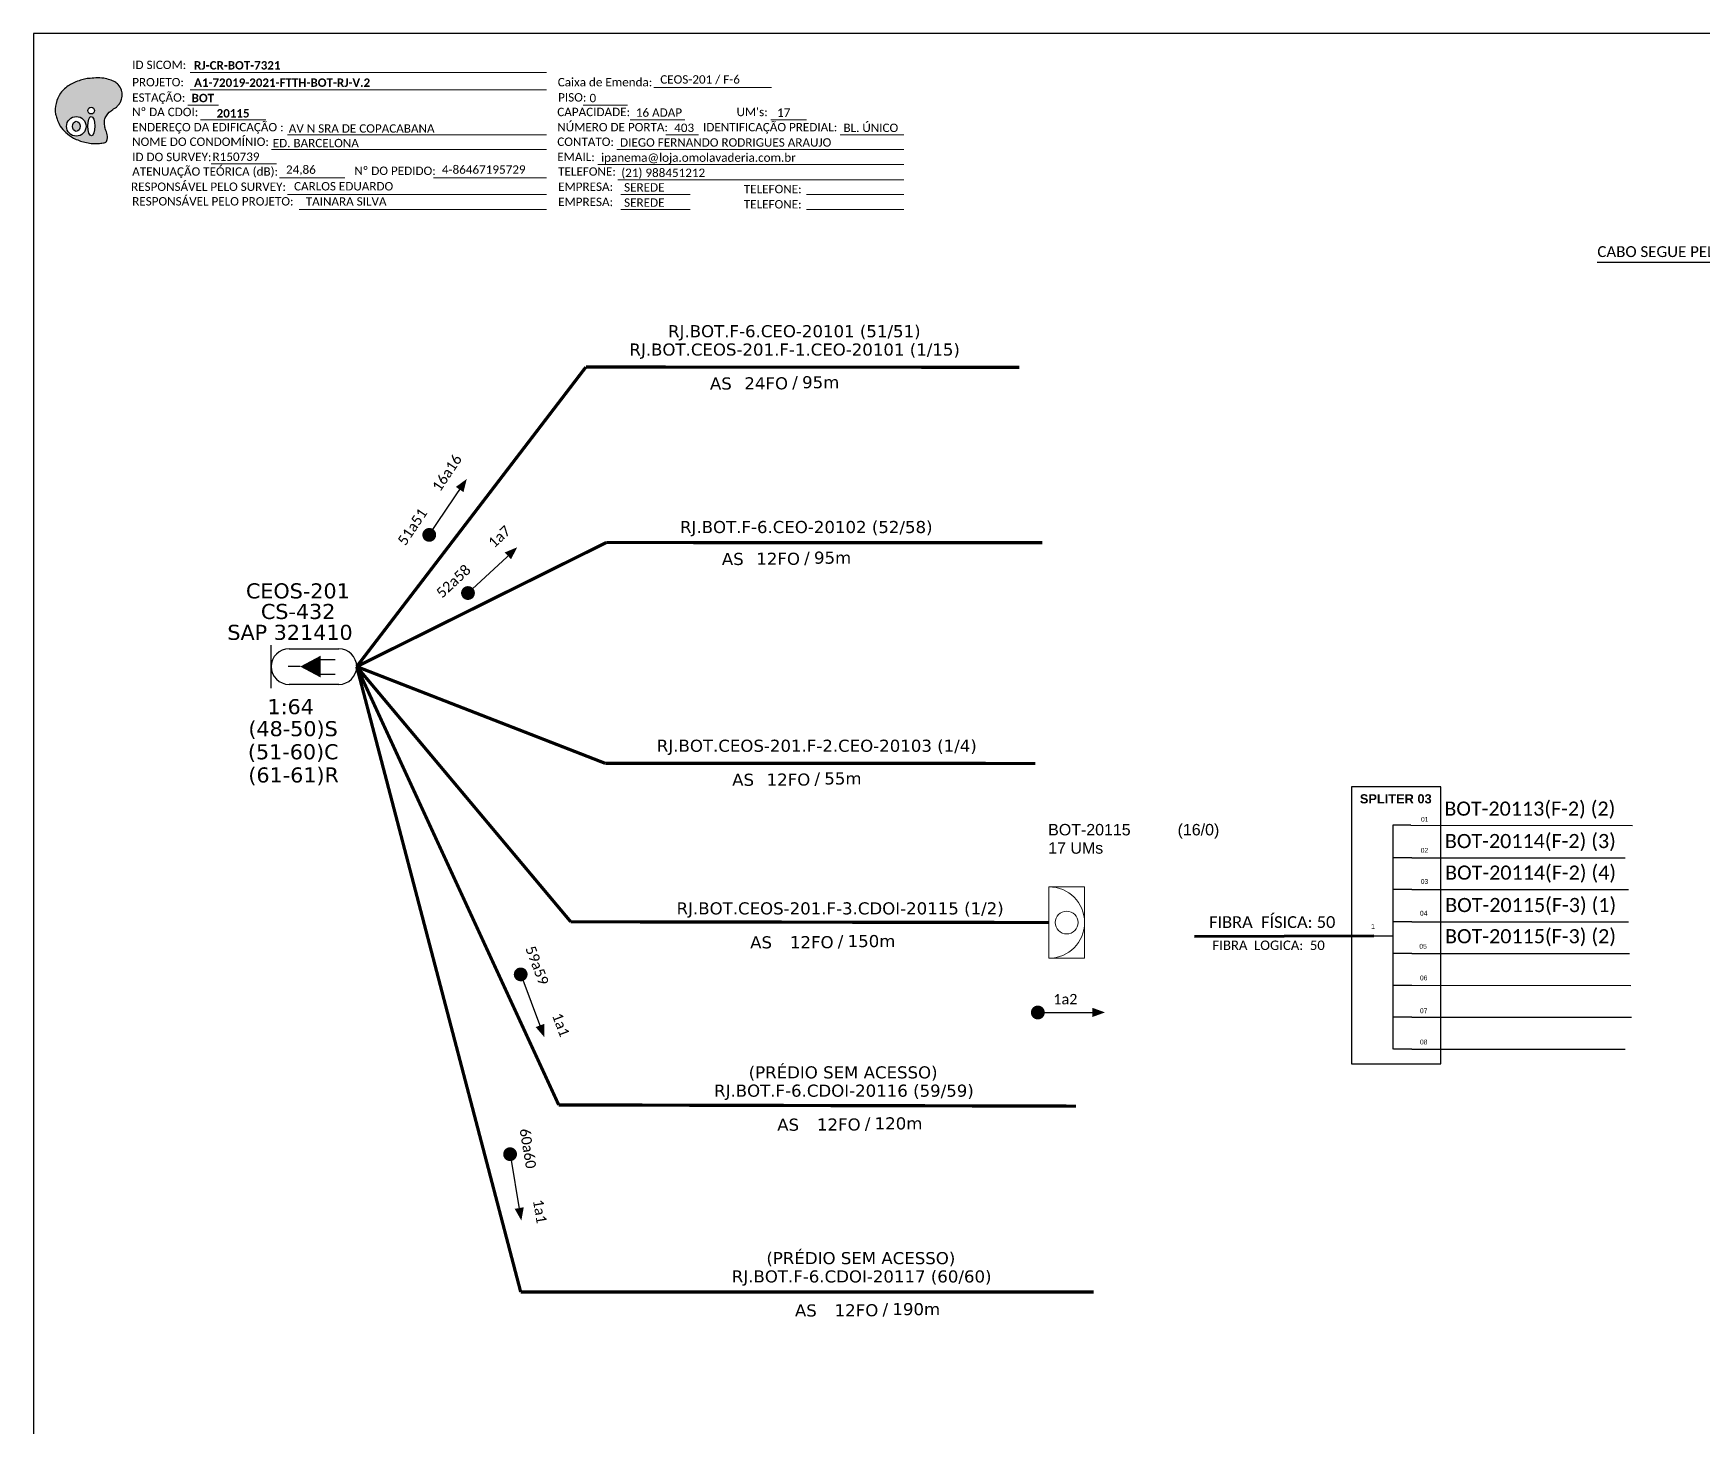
# Model space of a CAD drawing. Extents: x -89 to 749, y 705 to 1299.
# Drawn here: x -89.3 to 266.6, y 1002 to 1299 of the extents above; entities that cross this region are included whole.
import ezdxf
from ezdxf.enums import TextEntityAlignment as Align

# ---------------------------------------------------------------- set-up
doc = ezdxf.new("R2010")
doc.units = 0
for name, color, linetype, lineweight in [("20.0-LEGENDA DOS CDO'S", 1, 'Continuous', 0), ('20.1-CDO_INTERIOR', 1, 'Continuous', 0), ('40.1-ETIQUETAS', 1, 'Continuous', 20)]:
    doc.layers.add(name, color=color, linetype=linetype, lineweight=lineweight)
for name, color, linetype in [('20.4-CEOS', 1, 'Continuous'), ('CAP a instalar', 1, 'Continuous'), ('SETA', 7, 'Continuous'), ('texto', 255, 'Continuous'), ('UNIFILAR', 7, 'Continuous')]:
    doc.layers.add(name, color=color, linetype=linetype)
doc.styles.add('ARIAL', font='arial.ttf')
doc.styles.add('siredit', font='verdana.ttf')
doc.styles.get("Standard").update_dxf_attribs({"font": 'arial.ttf'})
doc.styles.add('WMF-Calibri0', font='calibri.ttf')
doc.styles.add('WMF-Calibri1', font='calibrib.ttf')
doc.linetypes.add('FENCELINE1', pattern='A,0.25,-0.1,[133,ltypeshp.shx,S=0.1,R=0,X=-0.1,Y=0],-0.1,1', length=1.45)
doc.dimstyles.get("Standard").update_dxf_attribs({"dimtxt": 0.18, "dimasz": 0.18, "dimexe": 0.18, "dimexo": 0.0625, "dimgap": 0.09, "dimtad": 0, "dimtih": 1, "dimtoh": 1, "dimdec": 4, "dimzin": 0, "dimdsep": 46, "dimtxsty": 'Standard', "dimcen": 0.09, "dimadec": 0, "dimazin": 0, "dimtfac": 1, "dimtdec": 4, "dimtofl": 0, "dimtmove": 0, "dimatfit": 3, "dimfxl": 1, "dimtolj": 1, "dimtzin": 0, "dimarcsym": 0})

# ---------------------------------------------------------------- blocks, each defined once
blk = doc.blocks.new('OI')
h = blk.add_hatch(color=40)
edge = h.paths.add_edge_path()
edge.add_spline(control_points=[(4.35, -0.67), (3.92, -0.99), (3.26, -1.5), (2.81, -2.59), (2.9, -3.5), (3.06, -4.27), (3.31, -4.85), (3.37, -5.39), (3.4, -5.88), (3.2, -6.4), (2.54, -6.61), (1.65, -6.63), (0.55, -6.67), (-0.56, -6.42), (-1.61, -6.14), (-2.77, -5.61), (-3.92, -4.77), (-4.89, -3.7), (-5.34, -2.65), (-5.6, -1.94), (-5.85, -0.96), (-5.71, 0.47), (-5.1, 2.02), (-4.14, 3.02), (-3.3, 3.61), (-2.37, 4.16), (-1.36, 4.44), (-0.56, 4.7), (0.79, 4.85), (2.24, 4.97), (3.79, 4.57), (4.67, 4.21), (5.44, 3.65), (5.76, 2.99), (6.03, 2.21), (6.01, 1.46), (5.72, 0.64), (5.31, 0.08), (4.88, -0.38), (4.51, -0.55), (4.35, -0.67)], knot_values=[0, 0, 0, 0, 1.60434, 2.417191, 3.427595, 4.282808, 4.776746, 5.304182, 5.888771, 6.258406, 6.858137, 7.79129, 8.986195, 10.124242, 11.187857, 12.242908, 13.953784, 15.414161, 16.515391, 17.349188, 17.675853, 19.552021, 21.515531, 22.568638, 23.63245, 24.621084, 25.782718, 26.745347, 27.142653, 29.870543, 31.004649, 31.921532, 32.709589, 33.801391, 34.042471, 35.192333, 35.971461, 36.628871, 37.254359, 37.836911, 37.836911, 37.836911, 37.836911], degree=3, periodic=0)
h.paths.add_polyline_path([(1.13, -0.87, -1), (-0.04, -0.87, -1)], flags=16)
edge = h.paths.add_edge_path(flags=16)
edge.add_ellipse((0.56, -3.59), major_axis=(-0.02, 1.71), ratio=0.361305, start_angle=0, end_angle=360)
h.paths.add_polyline_path([(-0.36, -3.62, -1), (-3.8, -3.62, -1)], flags=16)
edge = h.paths.add_edge_path(flags=0)
edge.add_ellipse((-2.08, -3.62), major_axis=(0, 0.885), ratio=0.758294, start_angle=0, end_angle=360)
at = {"color": 40}
for centre, radius in [((-2.08, -3.62), 1.72), ((0.54, -0.87), 0.587)]:
    blk.add_circle(centre, radius, dxfattribs=at)
blk.add_ellipse((-2.08, -3.62), major_axis=(0, 0.885), ratio=0.758294, start_param=-3.141592653589792, end_param=3.141592653589792, dxfattribs=at)
blk.add_ellipse((0.56, -3.59), major_axis=(-0.02, 1.71), ratio=0.361305, dxfattribs=at)
at = {"color": 40, "start_tangent": (-0.800898, -0.598801), "end_tangent": (-0.800898, -0.598801)}
blk.add_spline([(4.35, -0.67), (3.2, -1.78), (2.9, -2.54), (2.92, -3.55), (3.12, -4.38), (3.28, -4.85), (3.37, -5.37), (3.35, -5.95), (3.2, -6.29), (2.66, -6.55), (1.73, -6.63), (0.54, -6.62), (-0.58, -6.41), (-1.6, -6.11), (-2.56, -5.67), (-3.95, -4.67), (-4.89, -3.56), (-5.37, -2.56), (-5.64, -1.78), (-5.72, -1.46), (-5.63, 0.42), (-4.84, 2.22), (-4.13, 2.99), (-3.27, 3.62), (-2.4, 4.09), (-1.3, 4.47), (-0.37, 4.72), (0.02, 4.77), (2.75, 4.8), (3.85, 4.53), (4.69, 4.16), (5.31, 3.68), (5.85, 2.73), (5.93, 2.5), (5.94, 1.35), (5.67, 0.62), (5.29, 0.08), (4.84, -0.36), (4.35, -0.67)], degree=3, dxfattribs=at)
blk = doc.blocks.new('ETIQUETA_RS5F')
at = {"layer": '40.1-ETIQUETAS', "color": 0, "style": 'siredit'}
blk.add_text('/', height=1.5, dxfattribs=at).set_placement((1.58, -1.95), align=Align.MIDDLE_RIGHT)
for tag, p in [('ETIQUETA_R_PRIMARIA', (1.21, 4.1)), ('ETIQUETA_R_SECUNDARIA', (1.21, 2.1)), ('F_ATIVAS/F_MORTAS', (1.14, -4.24))]:
    blk.add_attdef(tag, text='', height=1.5, dxfattribs=at).set_placement(p, align=Align.MIDDLE_CENTER)
for tag, p in [('TIPO_CABO', (-6.58, -2.12)), ('CAP_CABO', (0.4, -2.09))]:
    blk.add_attdef(tag, text='', height=1.5, dxfattribs=at).set_placement(p, align=Align.MIDDLE_RIGHT)
blk.add_attdef('METROS', text='', height=1.5, dxfattribs=at).set_placement((2.14, -1.95), align=Align.MIDDLE_LEFT)
for tag, p in [('FUSÃO_1', (0.85, -8.39)), ('FUSÃO_2', (0.85, -10.6)), ('FUSÃO_3', (0.85, -12.93)), ('FUSÃO_4', (0.85, -15.14)), ('FUSÃO_5', (0.85, -17.16))]:
    blk.add_attdef(tag, text='', height=1.5, dxfattribs=at).set_placement(p, align=Align.CENTER)
blk = doc.blocks.new('CDOI_INT')
at = {"layer": '20.1-CDO_INTERIOR', "color": 0, "lineweight": 18}
blk.add_lwpolyline([(4.25, -4.25), (4.25, 4.25), (0, 4.25), (0, -4.25)], close=True, dxfattribs=at)
blk.add_circle((2.12, 0), 1.36, dxfattribs=at)
blk.add_arc((0, 0), 4.25, 270, 90, dxfattribs=at)
at = {"layer": "20.0-LEGENDA DOS CDO'S", "color": 0, "style": 'ARIAL'}
for tag, p in [('CDO_N', (-0.08, 10.38)), ('SPLITER_1', (21.18, 10.38)), ('SPLITER_2', (21.19, 8.68)), ('SURVEY', (-0.08, 8.2)), ('SAP', (-0.08, 6.23)), ('1:XX', (5.94, -2.22)), ('UMS', (5.94, -4.24))]:
    blk.add_attdef(tag, p, '', height=1.36, dxfattribs=at)
blk.add_attdef('FIBRAS_UTILIZADAS', text='', height=1.36, dxfattribs=at).set_placement((15.34, 10.38), align=Align.CENTER)

msp = doc.modelspace()

# ---------------------------------------------------------------- linework, layer by layer
msp.add_lwpolyline([(-89.32, 705.02), (749.25, 705.02), (749.25, 1299.02), (-89.32, 1299.02), (-89.32, 705.02)])
at = {"color": 7, "lineweight": 0}
for points in [[(-55.85, 1290.67), (20.13, 1290.67)], [(-55.85, 1286.98), (20.13, 1286.98)], [(42.97, 1287.47), (68.1, 1287.47)], [(-56.36, 1283.7), (-49.81, 1283.7)], [(27.92, 1283.75), (37.41, 1283.75)], [(-53.7, 1280.63), (-39.76, 1280.63)], [(37.97, 1280.63), (49.59, 1280.63)], [(67.91, 1280.63), (75.58, 1280.63)], [(-35.13, 1277.4), (20.13, 1277.4)], [(45.56, 1277.4), (52.5, 1277.4)], [(82.73, 1277.4), (96.29, 1277.4)], [(-51.38, 1271.22), (-37.44, 1271.22)], [(-38.54, 1274.28), (20.13, 1274.28)], [(31.05, 1271.05), (96.32, 1271.05)], [(35.09, 1274.28), (96.32, 1274.28)], [(-36.84, 1268.25), (-22.9, 1268.25)], [(-4.01, 1268.26), (20.14, 1268.26)], [(35.33, 1267.81), (96.32, 1267.81)], [(-35.13, 1264.7), (20.13, 1264.7)], [(35.94, 1264.7), (50.74, 1264.7)], [(75.55, 1264.7), (96.32, 1264.7)], [(-32.64, 1261.46), (20.13, 1261.46)], [(35.94, 1261.46), (50.74, 1261.46)], [(75.55, 1261.46), (96.32, 1261.46)]]:
    msp.add_lwpolyline(points, dxfattribs=at)
at = {"const_width": 1.47}
for points in [[(-5.31, 1191.5, 1), (-4.49, 1192.73, 1)], [(-5.31, 1191.5, 1), (-4.49, 1192.73, 1)], [(2.82, 1179.22, 1), (3.9, 1180.22, 1)], [(2.82, 1179.22, 1), (3.9, 1180.22, 1)], [(14.34, 1099.11, 1), (14.86, 1097.74, 1)], [(14.34, 1099.11, 1), (14.86, 1097.74, 1)]]:
    msp.add_lwpolyline(points, format="xyb", close=True, dxfattribs=at)
at = {"color": 7}
msp.add_lwpolyline([(191.79, 1079.38), (210.8, 1079.38), (210.8, 1138.4), (191.79, 1138.4)], close=True, dxfattribs=at)
msp.add_lwpolyline([(124.14, 1090.3, 1.47, 1.47, 1), (125.62, 1090.3, 1.47, 1.47, 1)], format="xyseb", close=True)
at = {"color": 255, "const_width": 1.47}
msp.add_lwpolyline([(12.22, 1060.82, 1), (12.46, 1059.37, 1)], format="xyb", close=True, dxfattribs=at)
msp.add_lwpolyline([(12.22, 1060.82, 1), (12.46, 1059.37, 1)], format="xyb", close=True, dxfattribs=at)
at = {"layer": '20.4-CEOS', "color": 5}
for p, q in [((-34.8, 1167.83), (-24.16, 1167.83)), ((-24.16, 1160.25), (-34.8, 1160.25))]:
    msp.add_line(p, q, dxfattribs=at)
for points in [[(-38.6, 1159.47), (-38.6, 1168.61)], [(-32.42, 1164.04), (-34.98, 1164.04)], [(-28.22, 1165.55), (-24.99, 1165.55)], [(-28.22, 1162.39), (-24.99, 1162.39)]]:
    msp.add_lwpolyline(points, dxfattribs=at)
msp.add_lwpolyline([(-32.42, 1164.04, 0, 4.68, 0), (-28.03, 1164.04, 4.68, 4.68, 0)], format="xyseb", dxfattribs=at)
for centre, start, end in [((-34.8, 1164.04), 90, 270), ((-24.16, 1164.04), 270, 90)]:
    msp.add_arc(centre, 3.79, start, end, dxfattribs=at)
at = {"layer": 'CAP a instalar', "color": 7, "linetype": 'FENCELINE1', "ltscale": 7, "const_width": 0.687}
for points in [[(28.5, 1227.89), (-20.37, 1164.04)], [(28.5, 1227.89), (120.94, 1227.85)], [(-20.37, 1164.04), (32.86, 1190.49)], [(32.86, 1190.49), (125.86, 1190.45)]]:
    msp.add_lwpolyline(points, dxfattribs=at)
at = {"layer": 'CAP a instalar', "color": 255, "linetype": 'FENCELINE1', "ltscale": 7, "const_width": 0.687}
for points in [[(-20.37, 1164.04), (14.6, 1030.74)], [(-20.37, 1164.04), (22.71, 1070.6)], [(-20.37, 1164.04), (32.62, 1143.42)], [(32.62, 1143.42), (124.37, 1143.39)], [(22.71, 1070.6), (133.01, 1070.34)], [(136.79, 1030.74), (14.6, 1030.74)]]:
    msp.add_lwpolyline(points, dxfattribs=at)
at = {"layer": 'CAP a instalar', "color": 1, "linetype": 'FENCELINE1', "ltscale": 7, "const_width": 0.687}
for points in [[(-20.37, 1164.04), (25.27, 1109.64)], [(25.27, 1109.64), (127.24, 1109.48)]]:
    msp.add_lwpolyline(points, dxfattribs=at)
at = {"layer": 'SETA'}
for points in [[(-4.9, 1192.12), (2.17, 1202.62)], [(-4.9, 1192.12), (2.17, 1202.62)], [(3.36, 1179.72), (12.64, 1188.32)], [(3.36, 1179.72), (12.64, 1188.32)], [(14.6, 1098.42), (19.05, 1086.58)], [(14.6, 1098.42), (19.05, 1086.58)], [(124.88, 1090.3), (137.54, 1090.3)]]:
    msp.add_lwpolyline(points, dxfattribs=at)
at = {"layer": 'SETA', "color": 255}
msp.add_lwpolyline([(12.34, 1060.1), (14.44, 1047.61)], dxfattribs=at)
msp.add_lwpolyline([(12.34, 1060.1), (14.44, 1047.61)], dxfattribs=at)
at = {"layer": 'SETA'}
for points in [[(0.77, 1202.34), (3.09, 1204.03), (2.4, 1201.24)], [(0.77, 1202.34), (3.09, 1204.03), (2.4, 1201.24)], [(11.21, 1188.37), (13.86, 1189.48), (12.55, 1186.93)], [(11.21, 1188.37), (13.86, 1189.48), (12.55, 1186.93)], [(136.52, 1091.3), (139.22, 1090.32), (136.52, 1089.34)], [(19.63, 1087.88), (19.67, 1085.01), (17.8, 1087.19)], [(19.63, 1087.88), (19.67, 1085.01), (17.8, 1087.19)]]:
    msp.add_solid(points, dxfattribs=at)
at = {"layer": 'SETA', "color": 255}
msp.add_solid([(15.26, 1048.78), (14.74, 1045.96), (13.32, 1048.45)], dxfattribs=at)
msp.add_solid([(15.26, 1048.78), (14.74, 1045.96), (13.32, 1048.45)], dxfattribs=at)
at = {"layer": 'UNIFILAR', "color": 7, "linetype": 'Continuous'}
for p, q in [((200.56, 1130.22), (200.56, 1082.45)), ((204.43, 1130.22), (200.56, 1130.22)), ((204.62, 1123.3), (200.76, 1123.3)), ((204.62, 1116.49), (200.76, 1116.49)), ((204.62, 1109.65), (200.76, 1109.65)), ((196.55, 1106.65), (200.54, 1106.65)), ((204.62, 1102.87), (200.76, 1102.87)), ((204.62, 1096.09), (200.76, 1096.09)), ((204.62, 1089.28), (200.76, 1089.28)), ((204.62, 1082.49), (200.76, 1082.49))]:
    msp.add_line(p, q, dxfattribs=at)
at = {"layer": 'UNIFILAR', "color": 10, "linetype": 'Continuous'}
for p, q in [((204.43, 1130.22), (251.69, 1130.2)), ((204.62, 1123.3), (250.13, 1123.29)), ((204.62, 1116.51), (250.82, 1116.49)), ((204.62, 1109.66), (250.82, 1109.65)), ((204.62, 1102.88), (251.05, 1102.87)), ((204.62, 1096.1), (251.31, 1096.09)), ((204.62, 1089.29), (251.49, 1089.28)), ((204.62, 1082.49), (250.13, 1082.47))]:
    msp.add_line(p, q, dxfattribs=at)
at = {"layer": 'UNIFILAR', "color": 1, "linetype": 'Continuous', "lineweight": 60}
msp.add_line((196.55, 1106.65), (158.28, 1106.52), dxfattribs=at)

# ---------------------------------------------------------------- block references
at = {"color": 7, "xscale": 1.213923925163967, "yscale": 1.213923925163967, "zscale": 1.213923925163967, "rotation": 0.1532896023949059}
msp.add_blockref('OI', (-77.65, 1283.61), dxfattribs=at)
at = {"layer": '40.1-ETIQUETAS', "color": 7}
ref = msp.add_blockref('ETIQUETA_RS5F', (70.98, 1228.02), dxfattribs=dict(at, xscale=1.717588824601055, yscale=1.717588824601055, zscale=1.717588824601055))
ref.add_attrib('ETIQUETA_R_PRIMARIA', 'RJ.BOT.F-6.CEO-20101 (51/51)', dxfattribs={"color": 0, "height": 2.5764, "style": 'siredit'}).set_placement((72.95, 1235.54), align=Align.MIDDLE_CENTER)
ref.add_attrib('ETIQUETA_R_SECUNDARIA', 'RJ.BOT.CEOS-201.F-1.CEO-20101 (1/15)', dxfattribs={"color": 0, "height": 2.5764, "style": 'siredit'}).set_placement((73.02, 1231.63), align=Align.MIDDLE_CENTER)
ref.add_attrib('TIPO_CABO', 'AS', dxfattribs={"color": 0, "height": 2.576, "style": 'siredit'}).set_placement((59.62, 1224.39), align=Align.MIDDLE_RIGHT)
ref.add_attrib('CAP_CABO', '24FO', dxfattribs={"color": 0, "height": 2.576, "style": 'siredit'}).set_placement((71.61, 1224.43), align=Align.MIDDLE_RIGHT)
ref.add_attrib('METROS', '95m', dxfattribs={"color": 0, "height": 2.576, "style": 'siredit'}).set_placement((74.61, 1224.66), align=Align.MIDDLE_LEFT)
ref = msp.add_blockref('ETIQUETA_RS5F', (73.53, 1190.62), dxfattribs=dict(at, xscale=1.717588824601055, yscale=1.717588824601055, zscale=1.717588824601055))
ref.add_attrib('ETIQUETA_R_PRIMARIA', 'RJ.BOT.F-6.CEO-20102 (52/58)', dxfattribs={"color": 0, "height": 2.5764, "style": 'siredit'}).set_placement((75.5, 1193.8), align=Align.MIDDLE_CENTER)
ref.add_attrib('TIPO_CABO', 'AS', dxfattribs={"color": 0, "height": 2.576, "style": 'siredit'}).set_placement((62.16, 1186.99), align=Align.MIDDLE_RIGHT)
ref.add_attrib('CAP_CABO', '12FO', dxfattribs={"color": 0, "height": 2.576, "style": 'siredit'}).set_placement((74.16, 1187.03), align=Align.MIDDLE_RIGHT)
ref.add_attrib('METROS', '95m', dxfattribs={"color": 0, "height": 2.576, "style": 'siredit'}).set_placement((77.15, 1187.26), align=Align.MIDDLE_LEFT)
at = {"layer": '40.1-ETIQUETAS', "color": 1}
ref = msp.add_blockref('CDOI_INT', (127.24, 1109.48), dxfattribs=dict(at, xscale=1.789767997631595, yscale=1.789767997631595, zscale=1.789767997631595))
ref.add_attrib('CDO_N', 'BOT-20115', (127.09, 1128.06), dxfattribs={"layer": "20.0-LEGENDA DOS CDO'S", "color": 0, "height": 2.435, "style": 'ARIAL'})
ref.add_attrib('FIBRAS_UTILIZADAS', '(16/0)', (154.69, 1128.06), dxfattribs={"layer": "20.0-LEGENDA DOS CDO'S", "color": 0, "height": 2.435, "style": 'ARIAL'})
ref.add_attrib('SURVEY', '17 UMs', (127.1, 1124.15), dxfattribs={"layer": "20.0-LEGENDA DOS CDO'S", "color": 0, "height": 2.435, "style": 'ARIAL'})
ref = msp.add_blockref('ETIQUETA_RS5F', (80.69, 1108.89), dxfattribs=dict(at, xscale=1.71758881537638, yscale=1.71758881537638, zscale=1.71758881537638))
ref.add_attrib('ETIQUETA_R_SECUNDARIA', 'RJ.BOT.CEOS-201.F-3.CDOI-20115 (1/2)', dxfattribs={"color": 0, "height": 2.5764, "style": 'siredit'}).set_placement((82.72, 1112.5), align=Align.MIDDLE_CENTER)
ref.add_attrib('TIPO_CABO', 'AS ', dxfattribs={"color": 0, "height": 2.576, "style": 'siredit'}).set_placement((69.32, 1105.26), align=Align.MIDDLE_RIGHT)
ref.add_attrib('CAP_CABO', '12FO', dxfattribs={"color": 0, "height": 2.576, "style": 'siredit'}).set_placement((81.32, 1105.29), align=Align.MIDDLE_RIGHT)
ref.add_attrib('METROS', '150m', dxfattribs={"color": 0, "height": 2.576, "style": 'siredit'}).set_placement((84.32, 1105.53), align=Align.MIDDLE_LEFT)
at = {"layer": '40.1-ETIQUETAS', "color": 255}
ref = msp.add_blockref('ETIQUETA_RS5F', (86.46, 1070.02), dxfattribs=dict(at, xscale=1.71758881537638, yscale=1.71758881537638, zscale=1.71758881537638))
ref.add_attrib('ETIQUETA_R_PRIMARIA', '(PRÉDIO SEM ACESSO)', dxfattribs={"color": 0, "height": 2.5764, "style": 'siredit'}).set_placement((83.36, 1077.54), align=Align.MIDDLE_CENTER)
ref.add_attrib('ETIQUETA_R_SECUNDARIA', 'RJ.BOT.F-6.CDOI-20116 (59/59)', dxfattribs={"color": 0, "height": 2.5764, "style": 'siredit'}).set_placement((83.53, 1073.64), align=Align.MIDDLE_CENTER)
ref.add_attrib('TIPO_CABO', 'AS ', dxfattribs={"color": 0, "height": 2.576, "style": 'siredit'}).set_placement((75.09, 1066.39), align=Align.MIDDLE_RIGHT)
ref.add_attrib('CAP_CABO', '12FO', dxfattribs={"color": 0, "height": 2.576, "style": 'siredit'}).set_placement((87.09, 1066.43), align=Align.MIDDLE_RIGHT)
ref.add_attrib('METROS', '120m', dxfattribs={"color": 0, "height": 2.576, "style": 'siredit'}).set_placement((90.08, 1066.67), align=Align.MIDDLE_LEFT)
ref = msp.add_blockref('ETIQUETA_RS5F', (90.23, 1030.42), dxfattribs=dict(at, xscale=1.71758881537638, yscale=1.71758881537638, zscale=1.71758881537638))
ref.add_attrib('ETIQUETA_R_PRIMARIA', '(PRÉDIO SEM ACESSO)', dxfattribs={"color": 0, "height": 2.5764, "style": 'siredit'}).set_placement((87.14, 1037.94), align=Align.MIDDLE_CENTER)
ref.add_attrib('ETIQUETA_R_SECUNDARIA', 'RJ.BOT.F-6.CDOI-20117 (60/60)', dxfattribs={"color": 0, "height": 2.5764, "style": 'siredit'}).set_placement((87.31, 1034.04), align=Align.MIDDLE_CENTER)
ref.add_attrib('TIPO_CABO', 'AS ', dxfattribs={"color": 0, "height": 2.576, "style": 'siredit'}).set_placement((78.87, 1026.79), align=Align.MIDDLE_RIGHT)
ref.add_attrib('CAP_CABO', '12FO', dxfattribs={"color": 0, "height": 2.576, "style": 'siredit'}).set_placement((90.86, 1026.83), align=Align.MIDDLE_RIGHT)
ref.add_attrib('METROS', '190m', dxfattribs={"color": 0, "height": 2.576, "style": 'siredit'}).set_placement((93.86, 1027.07), align=Align.MIDDLE_LEFT)
at = {"layer": 'CAP a instalar', "color": 255, "linetype": 'FENCELINE1', "ltscale": 7}
ref = msp.add_blockref('ETIQUETA_RS5F', (75.72, 1143.55), dxfattribs=dict(at, xscale=1.717588824601055, yscale=1.717588824601055, zscale=1.717588824601055))
ref.add_attrib('ETIQUETA_R_SECUNDARIA', 'RJ.BOT.CEOS-201.F-2.CEO-20103 (1/4)', dxfattribs={"layer": '40.1-ETIQUETAS', "color": 0, "height": 2.5764, "style": 'siredit'}).set_placement((77.75, 1147.17), align=Align.MIDDLE_CENTER)
ref.add_attrib('TIPO_CABO', 'AS', dxfattribs={"layer": '40.1-ETIQUETAS', "color": 0, "height": 2.576, "style": 'siredit'}).set_placement((64.36, 1139.92), align=Align.MIDDLE_RIGHT)
ref.add_attrib('CAP_CABO', '12FO', dxfattribs={"layer": '40.1-ETIQUETAS', "color": 0, "height": 2.576, "style": 'siredit'}).set_placement((76.35, 1139.96), align=Align.MIDDLE_RIGHT)
ref.add_attrib('METROS', '55m', dxfattribs={"layer": '40.1-ETIQUETAS', "color": 0, "height": 2.576, "style": 'siredit'}).set_placement((79.35, 1140.2), align=Align.MIDDLE_LEFT)

# ---------------------------------------------------------------- texts
at = {"color": 7, "lineweight": 0, "style": 'WMF-Calibri0'}
for s, height, p in [('ID SICOM:', 1.793, (-68.25, 1291.42)), ('PROJETO:', 1.793, (-68.25, 1287.73)), ('Caixa de Emenda:', 1.7927, (22.51, 1287.73)), ('ESTAÇÃO:', 1.793, (-68.25, 1284.45)), ('PISO:', 1.793, (22.58, 1284.49)), ('Nº DA CDOI:', 1.7927, (-68.25, 1281.38)), ('CAPACIDADE:', 1.7927, (22.4, 1281.38)), ("UM's:", 1.793, (60.64, 1281.38)), ('ENDEREÇO DA EDIFICAÇÃO :', 1.7927, (-68.25, 1278.14)), ('NÚMERO DE PORTA:', 1.7927, (22.4, 1278.14)), ('IDENTIFICAÇÃO PREDIAL:', 1.7927, (53.48, 1278.14)), ('NOME DO CONDOMÍNIO:', 1.7927, (-68.25, 1275.03)), ('CONTATO:', 1.793, (22.4, 1275.03)), ('ATENUAÇÃO TEÓRICA (dB):', 1.7927, (-68.25, 1268.68)), ('ID DO SURVEY:', 1.7927, (-68.25, 1271.79)), ('EMAIL:', 1.793, (22.4, 1271.79)), ('RESPONSÁVEL PELO SURVEY:', 1.7927, (-68.49, 1265.44)), ('Nº DO PEDIDO:', 1.7927, (-20.88, 1268.84)), ('TELEFONE:', 1.793, (22.58, 1268.68)), ('EMPRESA:', 1.793, (22.58, 1265.44)), ('RESPONSÁVEL PELO PROJETO:', 1.7927, (-68.25, 1262.33)), ('EMPRESA:', 1.793, (22.58, 1262.21)), ('TELEFONE:', 1.793, (62.19, 1264.94)), ('TELEFONE:', 1.793, (62.19, 1261.7))]:
    msp.add_text(s, height=height, dxfattribs=at).set_placement(p)
at = {"color": 7}
for s, height, style, p in [('RJ-CR-BOT-7321', 1.7927, 'WMF-Calibri1', (-55.05, 1291.32)), ('A1-72019-2021-FTTH-BOT-RJ-V.2', 1.7927, 'WMF-Calibri1', (-55.05, 1287.63)), ('CEOS-201 / F-6', 1.7927, 'WMF-Calibri0', (44.36, 1288.31)), ('BOT', 1.793, 'WMF-Calibri1', (-55.57, 1284.35)), ('0', 1.79, 'WMF-Calibri0', (29.28, 1284.34)), ('16 ADAP', 1.793, 'WMF-Calibri0', (39.15, 1281.25)), ('17', 1.793, 'WMF-Calibri0', (69.27, 1281.23)), ('AV N SRA DE COPACABANA', 1.7927, 'WMF-Calibri0', (-34.86, 1277.86)), ('403', 1.793, 'WMF-Calibri0', (47.34, 1278)), ('BL. ÚNICO', 1.793, 'WMF-Calibri0', (83.43, 1278)), ('ED. BARCELONA', 1.7927, 'WMF-Calibri0', (-38.28, 1274.74)), ('DIEGO FERNANDO RODRIGUES ARAUJO', 1.7927, 'WMF-Calibri0', (35.79, 1274.88)), ('R150739', 1.793, 'WMF-Calibri0', (-51.11, 1271.83)), ('24,86', 1.793, 'WMF-Calibri0', (-35.45, 1269.09)), ('4-86467195729', 1.7927, 'WMF-Calibri0', (-2.2, 1269.1)), ('ipanema@loja.omolavaderia.com.br', 1.7927, 'WMF-Calibri0', (31.75, 1271.65)), ('CARLOS EDUARDO', 1.7927, 'WMF-Calibri0', (-33.73, 1265.54)), ('(21) 988451212', 1.7927, 'WMF-Calibri0', (36.04, 1268.41)), ('TAINARA SILVA', 1.7927, 'WMF-Calibri0', (-31.24, 1262.3)), ('SEREDE', 1.793, 'WMF-Calibri0', (36.65, 1265.3)), ('SEREDE', 1.793, 'WMF-Calibri0', (36.65, 1262.06))]:
    msp.add_text(s, height=height, dxfattribs=dict(at, style=style)).set_placement(p)
at = {"color": 7, "style": 'WMF-Calibri1'}
msp.add_text('20115', height=1.793, dxfattribs=at).set_placement((-46.73, 1281.09), align=Align.CENTER)
at = {"color": 2, "style": 'WMF-Calibri0'}
msp.add_text('CABO SEGUE PELA ÁREA EXTERNA DO PRÉDIO', height=2.317, dxfattribs=at).set_placement((244.2, 1251.34))
at = {"insert": (130.75, 1093.14), "char_height": 2.2088, "width": 37.3422, "attachment_point": 5, "style": 'ARIAL'}
msp.add_mtext('\\C7;\\fCalibri|b0|i0|c0|p34;1a2', dxfattribs=at)
at = {"layer": '20.4-CEOS', "color": 5, "style": 'siredit'}
for s, p in [('CEOS-201', (-32.92, 1181.79)), ('CS-432', (-32.86, 1177.4)), ('SAP 321410', (-34.59, 1172.95))]:
    msp.add_text(s, height=3.214, dxfattribs=at).set_placement(p, align=Align.TOP_CENTER)
at = {"layer": '20.4-CEOS', "color": 7, "style": 'siredit'}
for s, p in [('1:64', (-34.45, 1157.11)), ('(48-50)S', (-33.94, 1152.42)), ('(51-60)C', (-33.9, 1147.49)), ('(61-61)R', (-33.82, 1142.55))]:
    msp.add_text(s, height=3.214, dxfattribs=at).set_placement(p, align=Align.TOP_CENTER)
at = {"layer": 'texto', "char_height": 2.2088, "width": 37.3422, "attachment_point": 5}
for s, insert, rotation in [('\\C7;\\fCalibri|b0|i0|c0|p34;16a16', (-1.12, 1205.34), 56.071), ('\\C7;\\fCalibri|b0|i0|c0|p34;51a51', (-8.49, 1193.85), 56.071), ('\\C7;\\fCalibri|b0|i0|c0|p34;1a7', (10.06, 1191.73), 42.8323), ('\\C7;\\fCalibri|b0|i0|c0|p34;52a58', (0.26, 1182.23), 42.8323), ('\\C7;\\fCalibri|b0|i0|c0|p34;59a59', (18.1, 1100.34), 290.6069), ('\\C7;\\fCalibri|b0|i0|c0|p34;1a1', (23.18, 1087.67), 290.6069)]:
    msp.add_mtext(s, dxfattribs=dict(at, insert=insert, rotation=rotation))
at = {"layer": 'texto'}
for s, insert, char_height, width, attachment_point in [('{\\fArial|b1|i0|c0|p34;\\C10;SPLITER 03}', (201.21, 1135.84), 1.9528, 18.2841, 5), ('\\pxt26;\\C7;\\fCalibri|b0|i0|c0|p34;BOT-20113(F-2) (2)', (211.57, 1135.27), 3.0175, 92.0618, 1), ('\\C7;\\fArial|b0|i0|;\\H1.0273588255048;01 ', (207.39, 1131.47), 1.9528, 3.9163, 5), ('\\C7;\\fCalibri|b0|i0|c0|p34;BOT-20114(F-2) (3)', (211.68, 1128.36), 3.0175, 51.7425, 1), ('\\C7;\\fArial|b0|i0|;\\H1.0273588255048;02 ', (207.33, 1124.87), 1.9528, 4.134, 5), ('\\C7;\\fCalibri|b0|i0|c0|p34;BOT-20114(F-2) (4)', (211.72, 1121.63), 3.0175, 96.4631, 1), ('\\C7;\\fArial|b0|i0|;\\H1.0273588255048;03 ', (207.33, 1118.22), 1.9528, 3.8016, 5), ('\\C1;\\fCalibri|b0|i0|c0|p34;BOT-20115(F-3) (1)', (211.75, 1114.72), 3.0175, 94.531, 1), ('\\C7;\\fCalibri|b0|i0|c0|p34;FIBRA  FÍSICA: 50', (174.86, 1109.56), 2.5145, 38.016, 5), ('\\C7;\\fArial|b0|i0|;\\H1.0273588255048;04 ', (207.17, 1111.46), 1.9528, 4.134, 5), ('\\C7;\\fArial|b0|i0|;\\H1.0273588255048;1', (196.36, 1108.65), 1.9528, 1.9343, 5), ('\\pxt8;\\C1;\\fCalibri|b0|i0|c0|p34;BOT-20115(F-3) (2)', (211.71, 1108.07), 3.0175, 77.055, 1), ('\\C7;\\fCalibri|b0|i0|c0|p34;FIBRA  LOGICA:  50', (174.1, 1104.62), 2.0117, 38.016, 5), ('\\C7;\\fArial|b0|i0|;\\H1.0273588255048;05 ', (207.03, 1104.41), 1.9528, 5.0844, 5), ('\\C7;\\fArial|b0|i0|;\\H1.0273588255048;06 ', (207.17, 1097.66), 1.9528, 4.134, 5), ('\\C7;\\fArial|b0|i0|;\\H1.0273588255048;07 ', (207.17, 1090.66), 1.9528, 4.134, 5), ('\\C7;\\fArial|b0|i0|;\\H1.0273588255048;08 ', (207.17, 1084), 1.9528, 4.134, 5)]:
    msp.add_mtext(s, dxfattribs=dict(at, insert=insert, char_height=char_height, width=width, attachment_point=attachment_point))
at = {"layer": 'texto', "color": 255, "char_height": 2.2088, "width": 37.3422, "attachment_point": 5, "rotation": 279.5411}
for s, insert in [('\\C7;\\fCalibri|b0|i0|c0|p34;60a60', (16.14, 1061.31)), ('\\C7;\\fCalibri|b0|i0|c0|p34;1a1', (18.7, 1047.9))]:
    msp.add_mtext(s, dxfattribs=dict(at, insert=insert))

# ---------------------------------------------------------------- leaders
at = {"color": 2}
msp.add_leader([(331.46, 1236.89), (312.94, 1250.17), (244.17, 1250.17)], dimstyle='Standard', override={"dimasz": 5, "dimgap": 0.09, "dimtad": 0}, dxfattribs=at)

doc.saveas('drawing.dxf')
